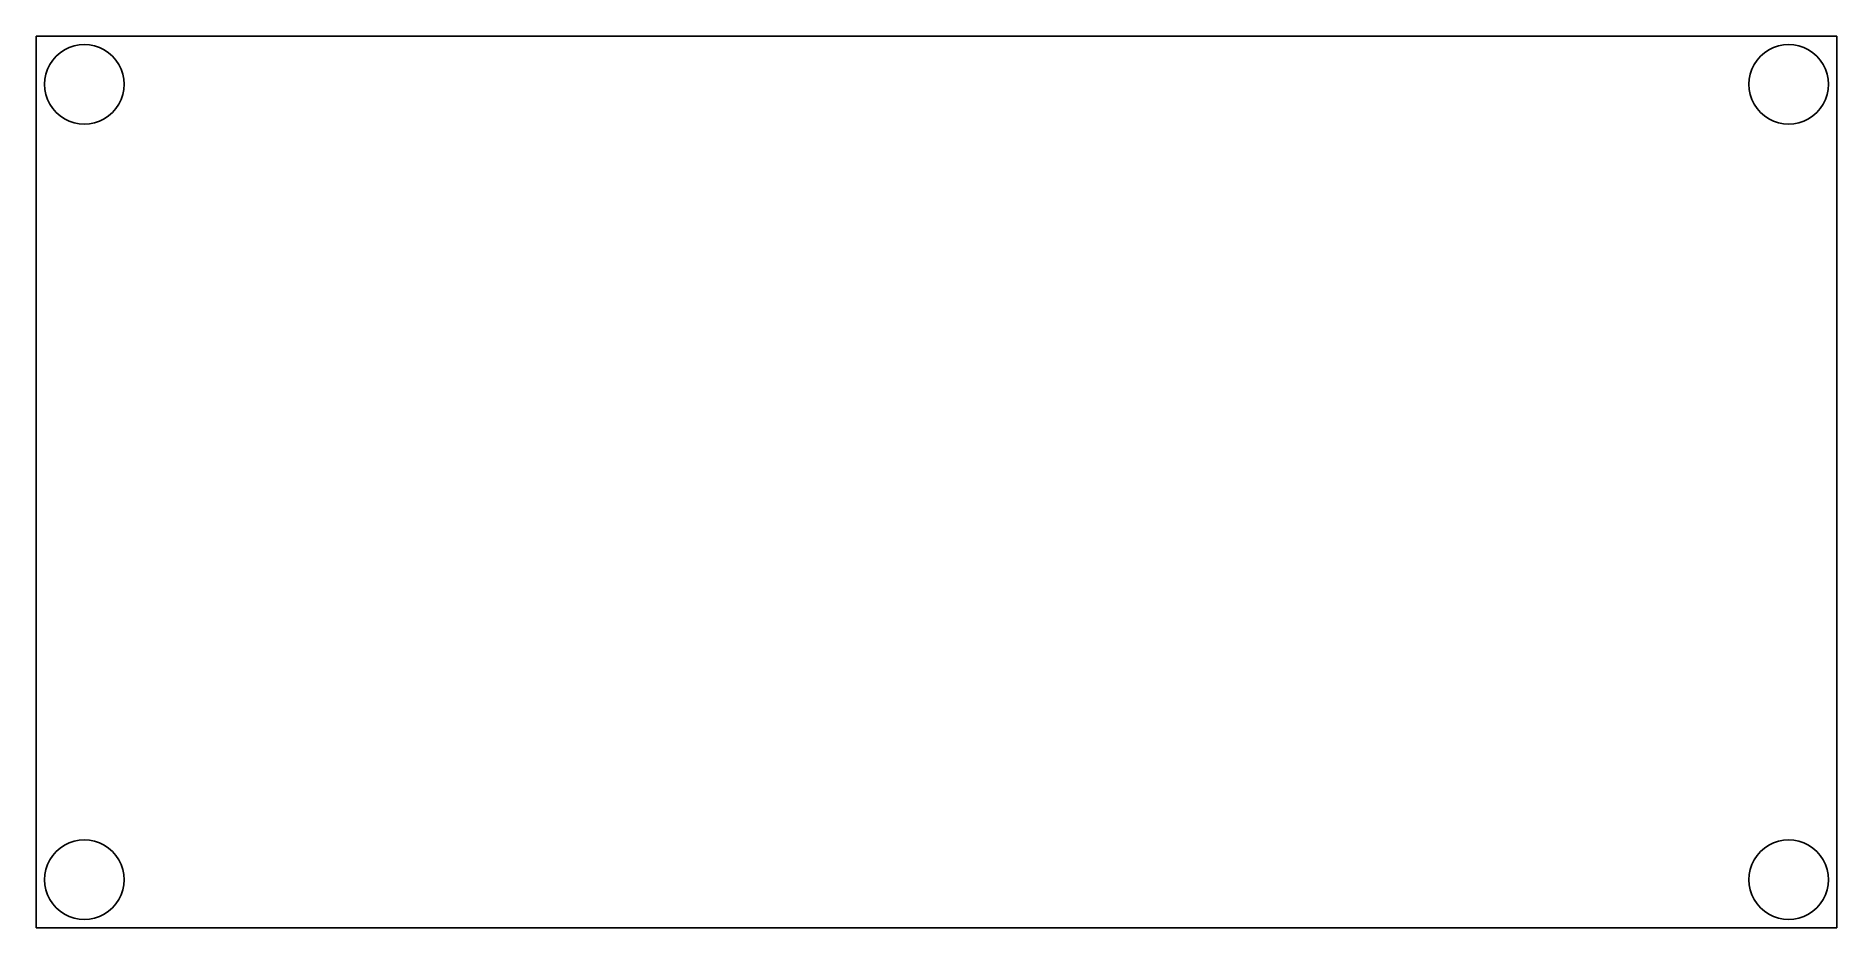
# Model space of a CAD drawing. Header units: metres. Extents: x 0 to 63.4, y 0 to 31.4.
import ezdxf

# ---------------------------------------------------------------- set-up
doc = ezdxf.new("R2010")
doc.units = ezdxf.units.M

msp = doc.modelspace()

# ---------------------------------------------------------------- linework, layer by layer
for p, q in [((63.4, 31.4), (0, 31.4)), ((0, 31.4), (0, 0)), ((1.33765, 31.0523), (1.51726, 31.088)), ((1.51726, 31.088), (1.7, 31.1)), ((1.7, 31.1), (1.88274, 31.088)), ((1.88274, 31.088), (2.06233, 31.0523)), ((61.3376, 31.0523), (61.5173, 31.088)), ((61.5173, 31.088), (61.7, 31.1)), ((61.7, 31.1), (61.8827, 31.088)), ((61.8827, 31.088), (62.0623, 31.0523)), ((63.4, 0), (63.4, 31.4)), ((0.487564, 30.4), (0.589294, 30.5523)), ((0.589294, 30.5523), (0.710037, 30.6899)), ((0.710037, 30.6899), (0.847733, 30.8107)), ((0.847733, 30.8107), (0.999985, 30.9124)), ((0.999985, 30.9124), (1.16423, 30.9934)), ((1.16423, 30.9934), (1.33765, 31.0523)), ((2.06233, 31.0523), (2.23575, 30.9934)), ((2.23575, 30.9934), (2.39999, 30.9124)), ((2.39999, 30.9124), (2.55226, 30.8107)), ((2.55226, 30.8107), (2.68994, 30.6899)), ((2.68994, 30.6899), (2.81068, 30.5523)), ((2.81068, 30.5523), (2.91243, 30.4)), ((60.4876, 30.4), (60.5893, 30.5523)), ((60.5893, 30.5523), (60.71, 30.6899)), ((60.71, 30.6899), (60.8477, 30.8107)), ((60.8477, 30.8107), (61, 30.9124)), ((61, 30.9124), (61.1642, 30.9934)), ((61.1642, 30.9934), (61.3376, 31.0523)), ((62.0623, 31.0523), (62.2357, 30.9934)), ((62.2357, 30.9934), (62.4, 30.9124)), ((62.4, 30.9124), (62.5523, 30.8107)), ((62.5523, 30.8107), (62.6899, 30.6899)), ((62.6899, 30.6899), (62.8107, 30.5523)), ((62.8107, 30.5523), (62.9124, 30.4)), ((0.299988, 29.7), (0.311966, 29.8827)), ((0.311966, 29.8827), (0.347702, 30.0623)), ((0.347702, 30.0623), (0.406555, 30.2357)), ((0.406555, 30.2357), (0.487564, 30.4)), ((2.91243, 30.4), (2.99342, 30.2357)), ((2.99342, 30.2357), (3.05229, 30.0623)), ((3.05229, 30.0623), (3.08801, 29.8827)), ((3.08801, 29.8827), (3.09999, 29.7)), ((60.3, 29.7), (60.312, 29.8827)), ((60.312, 29.8827), (60.3477, 30.0623)), ((60.3477, 30.0623), (60.4066, 30.2357)), ((60.4066, 30.2357), (60.4876, 30.4)), ((62.9124, 30.4), (62.9934, 30.2357)), ((62.9934, 30.2357), (63.0523, 30.0623)), ((63.0523, 30.0623), (63.088, 29.8827)), ((63.088, 29.8827), (63.1, 29.7)), ((0.311966, 29.5173), (0.299988, 29.7)), ((0.347702, 29.3376), (0.311966, 29.5173)), ((0.406555, 29.1642), (0.347702, 29.3376)), ((0.487564, 29), (0.406555, 29.1642)), ((2.99342, 29.1642), (2.91243, 29)), ((3.05229, 29.3376), (2.99342, 29.1642)), ((3.08801, 29.5173), (3.05229, 29.3376)), ((3.09999, 29.7), (3.08801, 29.5173)), ((60.312, 29.5173), (60.3, 29.7)), ((60.3477, 29.3376), (60.312, 29.5173)), ((60.4066, 29.1642), (60.3477, 29.3376)), ((60.4876, 29), (60.4066, 29.1642)), ((62.9934, 29.1642), (62.9124, 29)), ((63.0523, 29.3376), (62.9934, 29.1642)), ((63.088, 29.5173), (63.0523, 29.3376)), ((63.1, 29.7), (63.088, 29.5173)), ((0.589294, 28.8477), (0.487564, 29)), ((0.710037, 28.71), (0.589294, 28.8477)), ((0.847733, 28.5893), (0.710037, 28.71)), ((0.999985, 28.4876), (0.847733, 28.5893)), ((2.55226, 28.5893), (2.39999, 28.4876)), ((2.68994, 28.71), (2.55226, 28.5893)), ((2.81068, 28.8477), (2.68994, 28.71)), ((2.91243, 29), (2.81068, 28.8477)), ((60.5893, 28.8477), (60.4876, 29)), ((60.71, 28.71), (60.5893, 28.8477)), ((60.8477, 28.5893), (60.71, 28.71)), ((61, 28.4876), (60.8477, 28.5893)), ((62.5523, 28.5893), (62.4, 28.4876)), ((62.6899, 28.71), (62.5523, 28.5893)), ((62.8107, 28.8477), (62.6899, 28.71)), ((62.9124, 29), (62.8107, 28.8477)), ((1.16423, 28.4066), (0.999985, 28.4876)), ((1.33765, 28.3477), (1.16423, 28.4066)), ((1.51726, 28.312), (1.33765, 28.3477)), ((1.7, 28.3), (1.51726, 28.312)), ((1.88274, 28.312), (1.7, 28.3)), ((2.06233, 28.3477), (1.88274, 28.312)), ((2.23575, 28.4066), (2.06233, 28.3477)), ((2.39999, 28.4876), (2.23575, 28.4066)), ((61.1642, 28.4066), (61, 28.4876)), ((61.3376, 28.3477), (61.1642, 28.4066)), ((61.5173, 28.312), (61.3376, 28.3477)), ((61.7, 28.3), (61.5173, 28.312)), ((61.8827, 28.312), (61.7, 28.3)), ((62.0623, 28.3477), (61.8827, 28.312)), ((62.2357, 28.4066), (62.0623, 28.3477)), ((62.4, 28.4876), (62.2357, 28.4066)), ((0.487564, 2.39999), (0.589294, 2.55226)), ((0.589294, 2.55226), (0.710037, 2.68994)), ((0.710037, 2.68994), (0.847733, 2.81068)), ((0.847733, 2.81068), (0.999985, 2.91243)), ((0.999985, 2.91243), (1.16423, 2.99342)), ((1.16423, 2.99342), (1.33765, 3.05229)), ((1.33765, 3.05229), (1.51726, 3.08801)), ((1.51726, 3.08801), (1.7, 3.09999)), ((1.7, 3.09999), (1.88274, 3.08801)), ((1.88274, 3.08801), (2.06233, 3.05229)), ((2.06233, 3.05229), (2.23575, 2.99342)), ((2.23575, 2.99342), (2.39999, 2.91243)), ((2.39999, 2.91243), (2.55226, 2.81068)), ((2.55226, 2.81068), (2.68994, 2.68994)), ((2.68994, 2.68994), (2.81068, 2.55226)), ((2.81068, 2.55226), (2.91243, 2.39999)), ((60.4876, 2.39999), (60.5893, 2.55226)), ((60.5893, 2.55226), (60.71, 2.68994)), ((60.71, 2.68994), (60.8477, 2.81068)), ((60.8477, 2.81068), (61, 2.91243)), ((61, 2.91243), (61.1642, 2.99342)), ((61.1642, 2.99342), (61.3376, 3.05229)), ((61.3376, 3.05229), (61.5173, 3.08801)), ((61.5173, 3.08801), (61.7, 3.09999)), ((61.7, 3.09999), (61.8827, 3.08801)), ((61.8827, 3.08801), (62.0623, 3.05229)), ((62.0623, 3.05229), (62.2357, 2.99342)), ((62.2357, 2.99342), (62.4, 2.91243)), ((62.4, 2.91243), (62.5523, 2.81068)), ((62.5523, 2.81068), (62.6899, 2.68994)), ((62.6899, 2.68994), (62.8107, 2.55226)), ((62.8107, 2.55226), (62.9124, 2.39999)), ((0.311966, 1.88274), (0.347702, 2.06233)), ((0.347702, 2.06233), (0.406555, 2.23575)), ((0.406555, 2.23575), (0.487564, 2.39999)), ((2.91243, 2.39999), (2.99342, 2.23575)), ((2.99342, 2.23575), (3.05229, 2.06233)), ((3.05229, 2.06233), (3.08801, 1.88274)), ((60.312, 1.88274), (60.3477, 2.06233)), ((60.3477, 2.06233), (60.4066, 2.23575)), ((60.4066, 2.23575), (60.4876, 2.39999)), ((62.9124, 2.39999), (62.9934, 2.23575)), ((62.9934, 2.23575), (63.0523, 2.06233)), ((63.0523, 2.06233), (63.088, 1.88274)), ((0.299988, 1.7), (0.311966, 1.88274)), ((0.311966, 1.51726), (0.299988, 1.7)), ((0.347702, 1.33765), (0.311966, 1.51726)), ((0.406555, 1.16423), (0.347702, 1.33765)), ((3.05229, 1.33765), (2.99342, 1.16423)), ((3.08801, 1.51726), (3.05229, 1.33765)), ((3.08801, 1.88274), (3.09999, 1.7)), ((3.09999, 1.7), (3.08801, 1.51726)), ((60.3, 1.7), (60.312, 1.88274)), ((60.312, 1.51726), (60.3, 1.7)), ((60.3477, 1.33765), (60.312, 1.51726)), ((60.4066, 1.16423), (60.3477, 1.33765)), ((63.0523, 1.33765), (62.9934, 1.16423)), ((63.088, 1.51726), (63.0523, 1.33765)), ((63.088, 1.88274), (63.1, 1.7)), ((63.1, 1.7), (63.088, 1.51726)), ((0.487564, 0.999985), (0.406555, 1.16423)), ((0.589294, 0.847733), (0.487564, 0.999985)), ((0.710037, 0.710037), (0.589294, 0.847733)), ((0.847733, 0.589294), (0.710037, 0.710037)), ((2.68994, 0.710037), (2.55226, 0.589294)), ((2.81068, 0.847733), (2.68994, 0.710037)), ((2.91243, 0.999985), (2.81068, 0.847733)), ((2.99342, 1.16423), (2.91243, 0.999985)), ((60.4876, 0.999985), (60.4066, 1.16423)), ((60.5893, 0.847733), (60.4876, 0.999985)), ((60.71, 0.710037), (60.5893, 0.847733)), ((60.8477, 0.589294), (60.71, 0.710037)), ((62.6899, 0.710037), (62.5523, 0.589294)), ((62.8107, 0.847733), (62.6899, 0.710037)), ((62.9124, 0.999985), (62.8107, 0.847733)), ((62.9934, 1.16423), (62.9124, 0.999985)), ((0, 0), (63.4, 0)), ((0.999985, 0.487564), (0.847733, 0.589294)), ((1.16423, 0.406555), (0.999985, 0.487564)), ((1.33765, 0.347702), (1.16423, 0.406555)), ((1.51726, 0.311966), (1.33765, 0.347702)), ((1.7, 0.299988), (1.51726, 0.311966)), ((1.88274, 0.311966), (1.7, 0.299988)), ((2.06233, 0.347702), (1.88274, 0.311966)), ((2.23575, 0.406555), (2.06233, 0.347702)), ((2.39999, 0.487564), (2.23575, 0.406555)), ((2.55226, 0.589294), (2.39999, 0.487564)), ((61, 0.487564), (60.8477, 0.589294)), ((61.1642, 0.406555), (61, 0.487564)), ((61.3376, 0.347702), (61.1642, 0.406555)), ((61.5173, 0.311966), (61.3376, 0.347702)), ((61.7, 0.299988), (61.5173, 0.311966)), ((61.8827, 0.311966), (61.7, 0.299988)), ((62.0623, 0.347702), (61.8827, 0.311966)), ((62.2357, 0.406555), (62.0623, 0.347702)), ((62.4, 0.487564), (62.2357, 0.406555)), ((62.5523, 0.589294), (62.4, 0.487564))]:
    msp.add_line(p, q)

doc.saveas('drawing.dxf')
